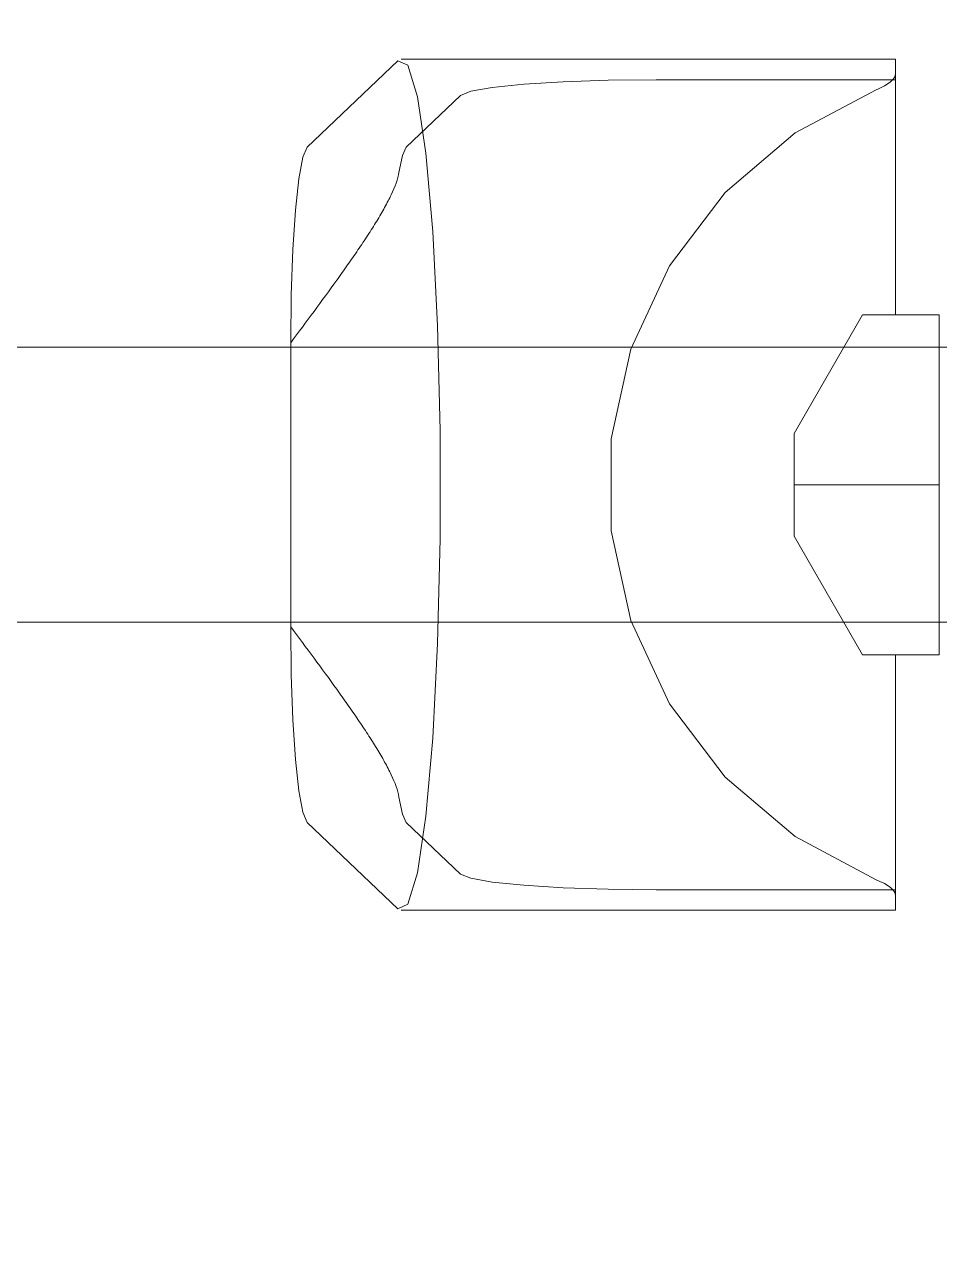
# Model space of a CAD drawing. Header units: metres. Extents: x 3856 to 4207, y -1118 to -691.
# Drawn here: x 3992.7345 to 3992.8043, y -985.0494 to -984.9552 of the extents above; entities that cross this region are included whole.
import ezdxf

# ---------------------------------------------------------------- set-up
doc = ezdxf.new("R2010")
doc.units = ezdxf.units.M
doc.layers.add('Plumbing Fixtures', color=7, linetype='Continuous', lineweight=9)
doc.layers.add('Surface Pattern', color=7, linetype='Continuous', lineweight=9)

# ---------------------------------------------------------------- blocks, each defined once
blk = doc.blocks.new('PM4045551-Ducha-monocontrol-Palma-Pro - Ducha monocontrol Palma Pro-V228-IMPLANTACIÓN - KIT COMERCIAL')
at = {"layer": 'Plumbing Fixtures', "color": 253, "true_color": 0xaaaaaa}
for p, q in [((0.1145, 0.173239), (0.1145, 0.0065)), ((0.1355, 0.0065), (0.1355, 0.173239)), ((0.135841, 0.097), (0.114159, 0.097)), ((0.099216, 0.095742), (0.092624, 0.08882)), ((0.157376, 0.08882), (0.150784, 0.095742)), ((0.0925, 0.088557), (0.0925, 0.050851)), ((0.099216, 0.088177), (0.095264, 0.08404)), ((0.154736, 0.08404), (0.150784, 0.088177)), ((0.1575, 0.050851), (0.1575, 0.088557)), ((0.094071, 0.050851), (0.094071, 0.069103)), ((0.155929, 0.069103), (0.155929, 0.050851)), ((0.11201, 0.053351), (0.121079, 0.058587)), ((0.121079, 0.058587), (0.128921, 0.058587)), ((0.121079, 0.058587), (0.125, 0.058587)), ((0.125, 0.058587), (0.128921, 0.058587)), ((0.125, 0.0475), (0.125, 0.058587)), ((0.128921, 0.058587), (0.13799, 0.053351)), ((0.11201, 0.052315), (0.11201, 0.053351)), ((0.11201, 0.0475), (0.11201, 0.053351)), ((0.13799, 0.053351), (0.13799, 0.052315)), ((0.13799, 0.053351), (0.13799, 0.0475)), ((0.11201, 0.052315), (0.11201, 0.050851)), ((0.13799, 0.050851), (0.13799, 0.052315)), ((0.0925, 0.050851), (0.093646, 0.050851)), ((0.093646, 0.050851), (0.11201, 0.050851)), ((0.125, 0.0475), (0.125, 0.050851)), ((0.13799, 0.050851), (0.156354, 0.050851)), ((0.156354, 0.050851), (0.1575, 0.050851)), ((0.125, 0.0475), (0.11201, 0.0475)), ((0.13799, 0.0475), (0.125, 0.0475))]:
    blk.add_line(p, q, dxfattribs=at)
at = {"layer": 'Plumbing Fixtures', "color": 253, "true_color": 0xaaaaaa, "flags": 128}
for points in [[(0.114159, 0.097), (0.110488, 0.096958), (0.10704, 0.096835), (0.104025, 0.096638), (0.101627, 0.096379), (0.09999, 0.096074), (0.099216, 0.095742)], [(0.150784, 0.095742), (0.15001, 0.096074), (0.148373, 0.096379), (0.145975, 0.096638), (0.14296, 0.096835), (0.139512, 0.096958), (0.135841, 0.097)], [(0.092624, 0.08882), (0.092957, 0.088061), (0.095363, 0.087334), (0.099688, 0.086687), (0.105651, 0.086161), (0.112866, 0.08579), (0.120866, 0.085598), (0.129134, 0.085598), (0.137134, 0.08579), (0.144349, 0.086161), (0.150312, 0.086687), (0.154637, 0.087334), (0.157043, 0.088061), (0.157376, 0.08882)], [(0.101147, 0.088741), (0.099847, 0.088469), (0.099216, 0.088177)], [(0.150784, 0.088177), (0.150153, 0.088469), (0.148853, 0.088741)], [(0.095264, 0.08404), (0.094948, 0.083254), (0.094659, 0.081613), (0.094414, 0.079214), (0.094227, 0.076204), (0.094111, 0.072764), (0.094071, 0.069103)], [(0.155929, 0.069103), (0.155889, 0.072764), (0.155773, 0.076204), (0.155586, 0.079214), (0.155341, 0.081613), (0.155052, 0.083254), (0.154736, 0.08404)], [(0.155168, 0.052315), (0.15187, 0.058508), (0.14732, 0.063849), (0.14173, 0.068089), (0.135361, 0.07103), (0.128508, 0.072536), (0.121492, 0.072536), (0.114639, 0.07103), (0.10827, 0.068089), (0.10268, 0.063849), (0.09813, 0.058508), (0.094832, 0.052315)]]:
    blk.add_lwpolyline(points, dxfattribs=at)
at = {"layer": 'Plumbing Fixtures', "color": 253, "true_color": 0xaaaaaa}
for points, knots in [([(0.114159, 0.097), (0.113354, 0.096408), (0.111754, 0.095209), (0.10977, 0.09376), (0.108212, 0.092652), (0.107065, 0.091857), (0.106131, 0.091233), (0.105399, 0.090767), (0.104864, 0.090432), (0.10434, 0.090117), (0.103652, 0.089729), (0.102509, 0.089137), (0.101663, 0.08882), (0.101147, 0.088741)], [-1, -1, -1, -1, -0.833333, -0.666667, -0.583333, -0.5, -0.416667, -0.375, -0.333333, -0.291667, -0.25, -0.166667, 0, 0, 0, 0]), ([(0.148853, 0.088741), (0.148337, 0.08882), (0.147492, 0.089137), (0.146184, 0.089814), (0.145313, 0.09032), (0.144601, 0.090767), (0.143869, 0.091233), (0.142935, 0.091857), (0.141788, 0.092652), (0.14023, 0.09376), (0.138246, 0.095209), (0.136646, 0.096408), (0.135841, 0.097)], [-1, -1, -1, -1, -0.833333, -0.75, -0.666667, -0.625, -0.583333, -0.5, -0.416667, -0.333333, -0.166667, 0, 0, 0, 0])]:
    blk.add_open_spline(points, degree=3, knots=knots, dxfattribs=at)
for points in [[(0.093646, 0.050851), (0.093737, 0.050851), (0.093926, 0.050916), (0.094231, 0.051203), (0.094542, 0.051665), (0.094737, 0.052083), (0.094832, 0.052315)], [(0.155168, 0.052315), (0.155263, 0.052083), (0.155458, 0.051665), (0.155769, 0.051203), (0.156074, 0.050916), (0.156263, 0.050851), (0.156354, 0.050851)]]:
    blk.add_open_spline(points, degree=3, dxfattribs=at)
blk = doc.blocks.new('EDIFICIO TIPO A_rvt-3-IMPLANTACIÓN - KIT COMERCIAL')
at = {"layer": 'Surface Pattern', "true_color": 0x808080}
h = blk.add_hatch(dxfattribs=at)
h.set_pattern_fill('FP_76', color=8, style=0, pattern_type=2)
h.set_pattern_definition([(0, (3991.923, -985.427), (0, 0.566), []), (90, (3991.923, -985.427), (-0.566, 3e-17), [])])
h.paths.add_polyline_path([(3992.856761, -985.427345), (3992.856761, -984.527345), (3991.356761, -984.527345), (3991.356761, -985.427345), (3991.950383, -985.427345)])
h.paths.add_polyline_path([(3992.598463, -985.100295), (3992.472244, -985.090295), (3992.48179, -984.890295), (3992.613666, -984.890295), (3992.605534, -985.098795), (3992.599524, -985.098795)])
at = {"layer": 'Plumbing Fixtures', "lineweight": 9, "rotation": 90}
blk.add_blockref('PM4045551-Ducha-monocontrol-Palma-Pro - Ducha monocontrol Palma Pro-V228-IMPLANTACIÓN - KIT COMERCIAL', (3992.851761, -985.115295), dxfattribs=at)

msp = doc.modelspace()

# ---------------------------------------------------------------- block references
at = {"lineweight": 5}
msp.add_blockref('EDIFICIO TIPO A_rvt-3-IMPLANTACIÓN - KIT COMERCIAL', (0, 0), dxfattribs=at)

doc.saveas('drawing.dxf')
